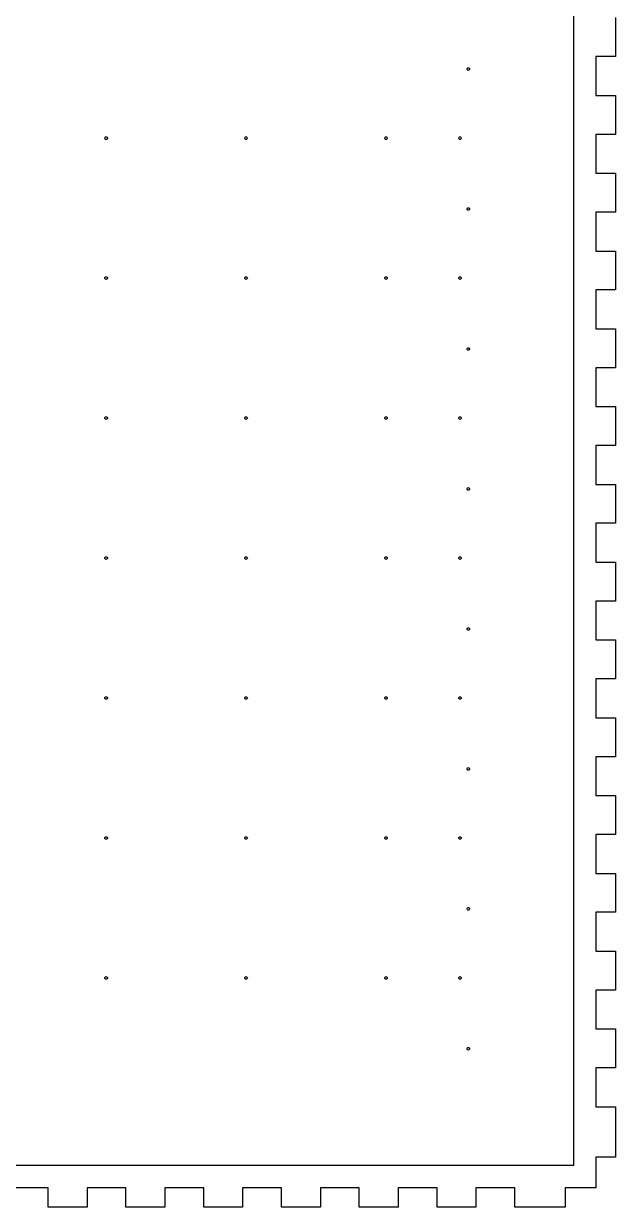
# Model space of a CAD drawing. Extents: x -1244 to 2756, y -1638 to 1362.
# Drawn here: x 1248.6 to 1431.2, y -640.9 to -275.8 of the extents above; entities that cross this region are included whole.
import ezdxf

# ---------------------------------------------------------------- set-up
doc = ezdxf.new("R2010")
doc.units = 0
doc.layers.add('Layer_1', color=7, linetype='CONTINUOUS')

msp = doc.modelspace()

# ---------------------------------------------------------------- linework, layer by layer
at = {"layer": 'Layer_1', "color": 7}
for points in [[(698.002527, 92.270025), (1418.335351, 92.270025), (1418.335351, -628.062779), (698.002527, -628.062779), (698.002527, 92.270025)], [(1386.226364, -289.756311), (1386.226364, -289.756311)], [(1274.466364, -311.07631), (1274.466364, -311.07631)], [(1317.646364, -311.07631), (1317.646364, -311.07631)], [(1360.826364, -311.07631), (1360.826364, -311.07631)], [(1360.826364, -311.076311), (1360.826364, -311.076311)], [(1383.686364, -311.07631), (1383.686364, -311.07631)], [(1386.226364, -332.936311), (1386.226364, -332.936311)], [(1274.466364, -354.25631), (1274.466364, -354.25631)], [(1317.646364, -354.25631), (1317.646364, -354.25631)], [(1360.826364, -354.25631), (1360.826364, -354.25631)], [(1360.826364, -354.256311), (1360.826364, -354.256311)], [(1383.686364, -354.25631), (1383.686364, -354.25631)], [(1386.226364, -376.116311), (1386.226364, -376.116311)], [(1274.466364, -397.43631), (1274.466364, -397.43631)], [(1317.646364, -397.43631), (1317.646364, -397.43631)], [(1360.826364, -397.43631), (1360.826364, -397.43631)], [(1360.826364, -397.436311), (1360.826364, -397.436311)], [(1383.686364, -397.43631), (1383.686364, -397.43631)], [(1386.226364, -419.296311), (1386.226364, -419.296311)], [(1274.466364, -440.616395), (1274.466364, -440.616395)], [(1317.646364, -440.616395), (1317.646364, -440.616395)], [(1360.826364, -440.616395), (1360.826364, -440.616395)], [(1360.826364, -440.616396), (1360.826364, -440.616396)], [(1383.686364, -440.616395), (1383.686364, -440.616395)], [(1386.226364, -462.476396), (1386.226364, -462.476396)], [(1274.466364, -483.796395), (1274.466364, -483.796395)], [(1317.646364, -483.796395), (1317.646364, -483.796395)], [(1360.826364, -483.796395), (1360.826364, -483.796395)], [(1360.826364, -483.796396), (1360.826364, -483.796396)], [(1383.686364, -483.796395), (1383.686364, -483.796395)], [(1386.226364, -505.656396), (1386.226364, -505.656396)], [(1274.466364, -526.976395), (1274.466364, -526.976395)], [(1317.646364, -526.976395), (1317.646364, -526.976395)], [(1360.826364, -526.976395), (1360.826364, -526.976395)], [(1360.826364, -526.976396), (1360.826364, -526.976396)], [(1383.686364, -526.976395), (1383.686364, -526.976395)], [(1386.226364, -548.836396), (1386.226364, -548.836396)], [(1274.466364, -570.156395), (1274.466364, -570.156395)], [(1317.646364, -570.156395), (1317.646364, -570.156395)], [(1360.826364, -570.156395), (1360.826364, -570.156395)], [(1360.826364, -570.156396), (1360.826364, -570.156396)], [(1383.686364, -570.156395), (1383.686364, -570.156395)], [(1386.226364, -592.016396), (1386.226364, -592.016396)]]:
    msp.add_lwpolyline(points, close=True, dxfattribs=at)
msp.add_lwpolyline([(1431.19935, -273.896383), (1431.19935, -285.896387), (1425.199306, -285.896387), (1425.199306, -297.896392), (1431.19935, -297.896392), (1431.19935, -309.896396), (1425.199306, -309.896396), (1425.199306, -321.896428), (1431.19935, -321.896428), (1431.19935, -333.896432), (1425.199306, -333.896432), (1425.199306, -345.896437), (1431.19935, -345.896437), (1431.19935, -357.896441), (1425.199306, -357.896441), (1425.199306, -369.896445), (1431.19935, -369.896445), (1431.19935, -381.896478), (1425.199306, -381.896478), (1425.199306, -393.896482), (1431.19935, -393.896482), (1431.19935, -405.896486), (1425.199306, -405.896486), (1425.199306, -417.89649), (1431.19935, -417.89649), (1431.19935, -429.896494), (1425.199306, -429.896494), (1425.199306, -441.896527), (1431.19935, -441.896527), (1431.19935, -453.896531), (1425.199306, -453.896531), (1425.199306, -465.896535), (1431.19935, -465.896535), (1431.19935, -477.89654), (1425.199306, -477.89654), (1425.199306, -489.896544), (1431.19935, -489.896544), (1431.19935, -501.896576), (1425.199306, -501.896576), (1425.199306, -513.89658), (1431.19935, -513.89658), (1431.19935, -525.896585), (1425.199306, -525.896585), (1425.199306, -537.896589), (1431.19935, -537.896589), (1431.19935, -549.896593), (1425.199306, -549.896593), (1425.199306, -561.896626), (1431.19935, -561.896626), (1431.19935, -573.89663), (1425.199306, -573.89663), (1425.199306, -585.896634), (1431.19935, -585.896634), (1431.19935, -597.896638), (1425.199306, -597.896638), (1425.199306, -609.896642), (1431.19935, -609.896642), (1431.19935, -625.411668), (1425.199306, -625.411668), (1425.199306, -634.926677), (1415.684184, -634.926677), (1415.684184, -640.926694), (1400.169299, -640.926694), (1400.169299, -634.926677), (1388.16921, -634.926677), (1388.16921, -640.926694), (1376.169121, -640.926694), (1376.169121, -634.926677), (1364.169315, -634.926677), (1364.169315, -640.926694), (1352.169226, -640.926694), (1352.169226, -634.926677), (1340.169137, -634.926677), (1340.169137, -640.926694), (1328.169048, -640.926694), (1328.169048, -634.926677), (1316.169241, -634.926677), (1316.169241, -640.926694), (1304.169152, -640.926694), (1304.169152, -634.926677), (1292.169064, -634.926677), (1292.169064, -640.926694), (1280.169257, -640.926694), (1280.169257, -634.926677), (1268.169168, -634.926677), (1268.169168, -640.926694), (1256.169079, -640.926694), (1256.169079, -634.926677), (1244.16899, -634.926677)], dxfattribs=at)
for points in [[(1385.431514, -289.756311), (1385.431513, -289.650907), (1385.473385, -289.54982), (1385.547916, -289.475289)], [(1385.547916, -290.037334), (1385.473385, -289.962802), (1385.431513, -289.861715), (1385.431514, -289.756311)], [(1385.547916, -289.475289), (1385.622448, -289.400757), (1385.723535, -289.358885), (1385.828939, -289.358886)], [(1385.828939, -290.153736), (1385.723535, -290.153737), (1385.622448, -290.111865), (1385.547916, -290.037334)], [(1385.828939, -289.358886), (1385.934343, -289.358885), (1386.03543, -289.400757), (1386.109961, -289.475289)], [(1386.109961, -290.037334), (1386.03543, -290.111865), (1385.934343, -290.153737), (1385.828939, -290.153736)], [(1386.109961, -289.475289), (1386.184493, -289.54982), (1386.226365, -289.650907), (1386.226364, -289.756311)], [(1386.226364, -289.756311), (1386.226365, -289.861715), (1386.184493, -289.962802), (1386.109961, -290.037334)], [(1273.671514, -311.07631), (1273.671513, -310.970907), (1273.713385, -310.86982), (1273.787916, -310.795288)], [(1273.787916, -311.357333), (1273.713385, -311.282801), (1273.671513, -311.181714), (1273.671514, -311.07631)], [(1273.787916, -310.795288), (1273.862448, -310.720756), (1273.963535, -310.678885), (1274.068939, -310.678885)], [(1274.068939, -311.473736), (1273.963535, -311.473736), (1273.862448, -311.431865), (1273.787916, -311.357333)], [(1274.068939, -310.678885), (1274.174343, -310.678885), (1274.27543, -310.720756), (1274.349961, -310.795288)], [(1274.349961, -311.357333), (1274.27543, -311.431865), (1274.174343, -311.473736), (1274.068939, -311.473736)], [(1274.349961, -310.795288), (1274.424493, -310.86982), (1274.466365, -310.970907), (1274.466364, -311.07631)], [(1274.466364, -311.07631), (1274.466365, -311.181714), (1274.424493, -311.282801), (1274.349961, -311.357333)], [(1316.851514, -311.07631), (1316.851513, -310.970907), (1316.893385, -310.86982), (1316.967916, -310.795288)], [(1316.967916, -311.357333), (1316.893385, -311.282801), (1316.851513, -311.181714), (1316.851514, -311.07631)], [(1316.967916, -310.795288), (1317.042448, -310.720756), (1317.143535, -310.678885), (1317.248939, -310.678885)], [(1317.248939, -311.473736), (1317.143535, -311.473736), (1317.042448, -311.431865), (1316.967916, -311.357333)], [(1317.248939, -310.678885), (1317.354343, -310.678885), (1317.45543, -310.720756), (1317.529961, -310.795288)], [(1317.529961, -311.357333), (1317.45543, -311.431865), (1317.354343, -311.473736), (1317.248939, -311.473736)], [(1317.529961, -310.795288), (1317.604493, -310.86982), (1317.646365, -310.970907), (1317.646364, -311.07631)], [(1317.646364, -311.07631), (1317.646365, -311.181714), (1317.604493, -311.282801), (1317.529961, -311.357333)], [(1360.031514, -311.07631), (1360.031513, -310.970907), (1360.073385, -310.86982), (1360.147916, -310.795288)], [(1360.031513, -311.076311), (1360.031513, -310.970907), (1360.073385, -310.86982), (1360.147916, -310.795288)], [(1360.147916, -311.357333), (1360.073385, -311.282801), (1360.031513, -311.181714), (1360.031514, -311.07631)], [(1360.147916, -311.357333), (1360.073385, -311.282802), (1360.031513, -311.181715), (1360.031513, -311.076311)], [(1360.147916, -310.795288), (1360.222448, -310.720756), (1360.323535, -310.678885), (1360.428939, -310.678885)], [(1360.147916, -310.795288), (1360.222448, -310.720757), (1360.323535, -310.678885), (1360.428939, -310.678886)], [(1360.428939, -311.473736), (1360.323535, -311.473736), (1360.222448, -311.431865), (1360.147916, -311.357333)], [(1360.428939, -311.473736), (1360.323535, -311.473737), (1360.222448, -311.431865), (1360.147916, -311.357333)], [(1360.428939, -310.678885), (1360.534343, -310.678885), (1360.63543, -310.720756), (1360.709961, -310.795288)], [(1360.428939, -310.678886), (1360.534343, -310.678885), (1360.635429, -310.720757), (1360.709961, -310.795288)], [(1360.709961, -311.357333), (1360.63543, -311.431865), (1360.534343, -311.473736), (1360.428939, -311.473736)], [(1360.709961, -311.357333), (1360.635429, -311.431865), (1360.534343, -311.473737), (1360.428939, -311.473736)], [(1360.709961, -310.795288), (1360.784493, -310.86982), (1360.826365, -310.970907), (1360.826364, -311.07631)], [(1360.709961, -310.795288), (1360.784493, -310.86982), (1360.826364, -310.970907), (1360.826364, -311.076311)], [(1360.826364, -311.07631), (1360.826365, -311.181714), (1360.784493, -311.282801), (1360.709961, -311.357333)], [(1360.826364, -311.076311), (1360.826364, -311.181715), (1360.784493, -311.282802), (1360.709961, -311.357333)], [(1382.891514, -311.07631), (1382.891513, -310.970907), (1382.933385, -310.86982), (1383.007916, -310.795288)], [(1383.007916, -311.357333), (1382.933385, -311.282801), (1382.891513, -311.181714), (1382.891514, -311.07631)], [(1383.007916, -310.795288), (1383.082448, -310.720756), (1383.183535, -310.678885), (1383.288939, -310.678885)], [(1383.288939, -311.473736), (1383.183535, -311.473736), (1383.082448, -311.431865), (1383.007916, -311.357333)], [(1383.288939, -310.678885), (1383.394343, -310.678885), (1383.49543, -310.720756), (1383.569961, -310.795288)], [(1383.569961, -311.357333), (1383.49543, -311.431865), (1383.394343, -311.473736), (1383.288939, -311.473736)], [(1383.569961, -310.795288), (1383.644493, -310.86982), (1383.686365, -310.970907), (1383.686364, -311.07631)], [(1383.686364, -311.07631), (1383.686365, -311.181714), (1383.644493, -311.282801), (1383.569961, -311.357333)], [(1385.431514, -332.936311), (1385.431513, -332.830907), (1385.473385, -332.72982), (1385.547916, -332.655289)], [(1385.547916, -333.217334), (1385.473385, -333.142802), (1385.431513, -333.041715), (1385.431514, -332.936311)], [(1385.547916, -332.655289), (1385.622448, -332.580757), (1385.723535, -332.538885), (1385.828939, -332.538886)], [(1385.828939, -333.333736), (1385.723535, -333.333737), (1385.622448, -333.291865), (1385.547916, -333.217334)], [(1385.828939, -332.538886), (1385.934343, -332.538885), (1386.03543, -332.580757), (1386.109961, -332.655289)], [(1386.109961, -333.217334), (1386.03543, -333.291865), (1385.934343, -333.333737), (1385.828939, -333.333736)], [(1386.109961, -332.655289), (1386.184493, -332.72982), (1386.226365, -332.830907), (1386.226364, -332.936311)], [(1386.226364, -332.936311), (1386.226365, -333.041715), (1386.184493, -333.142802), (1386.109961, -333.217334)], [(1273.671514, -354.25631), (1273.671513, -354.150907), (1273.713385, -354.04982), (1273.787916, -353.975288)], [(1273.787916, -353.975288), (1273.862448, -353.900756), (1273.963535, -353.858885), (1274.068939, -353.858885)], [(1274.068939, -353.858885), (1274.174343, -353.858885), (1274.27543, -353.900756), (1274.349961, -353.975288)], [(1274.349961, -353.975288), (1274.424493, -354.04982), (1274.466365, -354.150907), (1274.466364, -354.25631)], [(1316.851514, -354.25631), (1316.851513, -354.150907), (1316.893385, -354.04982), (1316.967916, -353.975288)], [(1316.967916, -353.975288), (1317.042448, -353.900756), (1317.143535, -353.858885), (1317.248939, -353.858885)], [(1317.248939, -353.858885), (1317.354343, -353.858885), (1317.45543, -353.900756), (1317.529961, -353.975288)], [(1317.529961, -353.975288), (1317.604493, -354.04982), (1317.646365, -354.150907), (1317.646364, -354.25631)], [(1360.031514, -354.25631), (1360.031513, -354.150907), (1360.073385, -354.04982), (1360.147916, -353.975288)], [(1360.031513, -354.256311), (1360.031513, -354.150907), (1360.073385, -354.04982), (1360.147916, -353.975288)], [(1360.147916, -353.975288), (1360.222448, -353.900756), (1360.323535, -353.858885), (1360.428939, -353.858885)], [(1360.147916, -353.975288), (1360.222448, -353.900757), (1360.323535, -353.858885), (1360.428939, -353.858886)], [(1360.428939, -353.858885), (1360.534343, -353.858885), (1360.63543, -353.900756), (1360.709961, -353.975288)], [(1360.428939, -353.858886), (1360.534343, -353.858885), (1360.635429, -353.900757), (1360.709961, -353.975288)], [(1360.709961, -353.975288), (1360.784493, -354.04982), (1360.826365, -354.150907), (1360.826364, -354.25631)], [(1360.709961, -353.975288), (1360.784493, -354.04982), (1360.826364, -354.150907), (1360.826364, -354.256311)], [(1382.891514, -354.25631), (1382.891513, -354.150907), (1382.933385, -354.04982), (1383.007916, -353.975288)], [(1383.007916, -353.975288), (1383.082448, -353.900756), (1383.183535, -353.858885), (1383.288939, -353.858885)], [(1383.288939, -353.858885), (1383.394343, -353.858885), (1383.49543, -353.900756), (1383.569961, -353.975288)], [(1383.569961, -353.975288), (1383.644493, -354.04982), (1383.686365, -354.150907), (1383.686364, -354.25631)], [(1273.787916, -354.537333), (1273.713385, -354.462801), (1273.671513, -354.361714), (1273.671514, -354.25631)], [(1274.068939, -354.653736), (1273.963535, -354.653736), (1273.862448, -354.611865), (1273.787916, -354.537333)], [(1274.349961, -354.537333), (1274.27543, -354.611865), (1274.174343, -354.653736), (1274.068939, -354.653736)], [(1274.466364, -354.25631), (1274.466365, -354.361714), (1274.424493, -354.462801), (1274.349961, -354.537333)], [(1316.967916, -354.537333), (1316.893385, -354.462801), (1316.851513, -354.361714), (1316.851514, -354.25631)], [(1317.248939, -354.653736), (1317.143535, -354.653736), (1317.042448, -354.611865), (1316.967916, -354.537333)], [(1317.529961, -354.537333), (1317.45543, -354.611865), (1317.354343, -354.653736), (1317.248939, -354.653736)], [(1317.646364, -354.25631), (1317.646365, -354.361714), (1317.604493, -354.462801), (1317.529961, -354.537333)], [(1360.147916, -354.537333), (1360.073385, -354.462801), (1360.031513, -354.361714), (1360.031514, -354.25631)], [(1360.147916, -354.537333), (1360.073385, -354.462802), (1360.031513, -354.361715), (1360.031513, -354.256311)], [(1360.428939, -354.653736), (1360.323535, -354.653736), (1360.222448, -354.611865), (1360.147916, -354.537333)], [(1360.428939, -354.653736), (1360.323535, -354.653737), (1360.222448, -354.611865), (1360.147916, -354.537333)], [(1360.709961, -354.537333), (1360.63543, -354.611865), (1360.534343, -354.653736), (1360.428939, -354.653736)], [(1360.709961, -354.537333), (1360.635429, -354.611865), (1360.534343, -354.653737), (1360.428939, -354.653736)], [(1360.826364, -354.25631), (1360.826365, -354.361714), (1360.784493, -354.462801), (1360.709961, -354.537333)], [(1360.826364, -354.256311), (1360.826364, -354.361715), (1360.784493, -354.462802), (1360.709961, -354.537333)], [(1383.007916, -354.537333), (1382.933385, -354.462801), (1382.891513, -354.361714), (1382.891514, -354.25631)], [(1383.288939, -354.653736), (1383.183535, -354.653736), (1383.082448, -354.611865), (1383.007916, -354.537333)], [(1383.569961, -354.537333), (1383.49543, -354.611865), (1383.394343, -354.653736), (1383.288939, -354.653736)], [(1383.686364, -354.25631), (1383.686365, -354.361714), (1383.644493, -354.462801), (1383.569961, -354.537333)], [(1385.431514, -376.116311), (1385.431513, -376.010907), (1385.473385, -375.90982), (1385.547916, -375.835289)], [(1385.547916, -376.397334), (1385.473385, -376.322802), (1385.431513, -376.221715), (1385.431514, -376.116311)], [(1385.547916, -375.835289), (1385.622448, -375.760757), (1385.723535, -375.718885), (1385.828939, -375.718886)], [(1385.828939, -375.718886), (1385.934343, -375.718885), (1386.03543, -375.760757), (1386.109961, -375.835289)], [(1386.109961, -375.835289), (1386.184493, -375.90982), (1386.226365, -376.010907), (1386.226364, -376.116311)], [(1386.226364, -376.116311), (1386.226365, -376.221715), (1386.184493, -376.322802), (1386.109961, -376.397334)], [(1385.828939, -376.513736), (1385.723535, -376.513737), (1385.622448, -376.471865), (1385.547916, -376.397334)], [(1386.109961, -376.397334), (1386.03543, -376.471865), (1385.934343, -376.513737), (1385.828939, -376.513736)], [(1273.671514, -397.43631), (1273.671513, -397.330907), (1273.713385, -397.22982), (1273.787916, -397.155288)], [(1273.787916, -397.717333), (1273.713385, -397.642801), (1273.671513, -397.541714), (1273.671514, -397.43631)], [(1273.787916, -397.155288), (1273.862448, -397.080756), (1273.963535, -397.038885), (1274.068939, -397.038885)], [(1274.068939, -397.833736), (1273.963535, -397.833736), (1273.862448, -397.791865), (1273.787916, -397.717333)], [(1274.068939, -397.038885), (1274.174343, -397.038885), (1274.27543, -397.080756), (1274.349961, -397.155288)], [(1274.349961, -397.717333), (1274.27543, -397.791865), (1274.174343, -397.833736), (1274.068939, -397.833736)], [(1274.349961, -397.155288), (1274.424493, -397.22982), (1274.466365, -397.330907), (1274.466364, -397.43631)], [(1274.466364, -397.43631), (1274.466365, -397.541714), (1274.424493, -397.642801), (1274.349961, -397.717333)], [(1316.851514, -397.43631), (1316.851513, -397.330907), (1316.893385, -397.22982), (1316.967916, -397.155288)], [(1316.967916, -397.717333), (1316.893385, -397.642801), (1316.851513, -397.541714), (1316.851514, -397.43631)], [(1316.967916, -397.155288), (1317.042448, -397.080756), (1317.143535, -397.038885), (1317.248939, -397.038885)], [(1317.248939, -397.833736), (1317.143535, -397.833736), (1317.042448, -397.791865), (1316.967916, -397.717333)], [(1317.248939, -397.038885), (1317.354343, -397.038885), (1317.45543, -397.080756), (1317.529961, -397.155288)], [(1317.529961, -397.717333), (1317.45543, -397.791865), (1317.354343, -397.833736), (1317.248939, -397.833736)], [(1317.529961, -397.155288), (1317.604493, -397.22982), (1317.646365, -397.330907), (1317.646364, -397.43631)], [(1317.646364, -397.43631), (1317.646365, -397.541714), (1317.604493, -397.642801), (1317.529961, -397.717333)], [(1360.031514, -397.43631), (1360.031513, -397.330907), (1360.073385, -397.22982), (1360.147916, -397.155288)], [(1360.031513, -397.436311), (1360.031513, -397.330907), (1360.073385, -397.22982), (1360.147916, -397.155288)], [(1360.147916, -397.717333), (1360.073385, -397.642801), (1360.031513, -397.541714), (1360.031514, -397.43631)], [(1360.147916, -397.717333), (1360.073385, -397.642802), (1360.031513, -397.541715), (1360.031513, -397.436311)], [(1360.147916, -397.155288), (1360.222448, -397.080756), (1360.323535, -397.038885), (1360.428939, -397.038885)], [(1360.147916, -397.155288), (1360.222448, -397.080757), (1360.323535, -397.038885), (1360.428939, -397.038886)], [(1360.428939, -397.833736), (1360.323535, -397.833736), (1360.222448, -397.791865), (1360.147916, -397.717333)], [(1360.428939, -397.833736), (1360.323535, -397.833737), (1360.222448, -397.791865), (1360.147916, -397.717333)], [(1360.428939, -397.038885), (1360.534343, -397.038885), (1360.63543, -397.080756), (1360.709961, -397.155288)], [(1360.428939, -397.038886), (1360.534343, -397.038885), (1360.635429, -397.080757), (1360.709961, -397.155288)], [(1360.709961, -397.717333), (1360.63543, -397.791865), (1360.534343, -397.833736), (1360.428939, -397.833736)], [(1360.709961, -397.717333), (1360.635429, -397.791865), (1360.534343, -397.833737), (1360.428939, -397.833736)], [(1360.709961, -397.155288), (1360.784493, -397.22982), (1360.826365, -397.330907), (1360.826364, -397.43631)], [(1360.709961, -397.155288), (1360.784493, -397.22982), (1360.826364, -397.330907), (1360.826364, -397.436311)], [(1360.826364, -397.43631), (1360.826365, -397.541714), (1360.784493, -397.642801), (1360.709961, -397.717333)], [(1360.826364, -397.436311), (1360.826364, -397.541715), (1360.784493, -397.642802), (1360.709961, -397.717333)], [(1382.891514, -397.43631), (1382.891513, -397.330907), (1382.933385, -397.22982), (1383.007916, -397.155288)], [(1383.007916, -397.717333), (1382.933385, -397.642801), (1382.891513, -397.541714), (1382.891514, -397.43631)], [(1383.007916, -397.155288), (1383.082448, -397.080756), (1383.183535, -397.038885), (1383.288939, -397.038885)], [(1383.288939, -397.833736), (1383.183535, -397.833736), (1383.082448, -397.791865), (1383.007916, -397.717333)], [(1383.288939, -397.038885), (1383.394343, -397.038885), (1383.49543, -397.080756), (1383.569961, -397.155288)], [(1383.569961, -397.717333), (1383.49543, -397.791865), (1383.394343, -397.833736), (1383.288939, -397.833736)], [(1383.569961, -397.155288), (1383.644493, -397.22982), (1383.686365, -397.330907), (1383.686364, -397.43631)], [(1383.686364, -397.43631), (1383.686365, -397.541714), (1383.644493, -397.642801), (1383.569961, -397.717333)], [(1385.431514, -419.296311), (1385.431513, -419.190907), (1385.473385, -419.08982), (1385.547916, -419.015289)], [(1385.547916, -419.577334), (1385.473385, -419.502802), (1385.431513, -419.401715), (1385.431514, -419.296311)], [(1385.547916, -419.015289), (1385.622448, -418.940757), (1385.723535, -418.898885), (1385.828939, -418.898886)], [(1385.828939, -419.693736), (1385.723535, -419.693737), (1385.622448, -419.651865), (1385.547916, -419.577334)], [(1385.828939, -418.898886), (1385.934343, -418.898885), (1386.03543, -418.940757), (1386.109961, -419.015289)], [(1386.109961, -419.577334), (1386.03543, -419.651865), (1385.934343, -419.693737), (1385.828939, -419.693736)], [(1386.109961, -419.015289), (1386.184493, -419.08982), (1386.226365, -419.190907), (1386.226364, -419.296311)], [(1386.226364, -419.296311), (1386.226365, -419.401715), (1386.184493, -419.502802), (1386.109961, -419.577334)], [(1273.671514, -440.616395), (1273.671513, -440.510991), (1273.713385, -440.409904), (1273.787916, -440.335373)], [(1273.787916, -440.897418), (1273.713385, -440.822886), (1273.671513, -440.721799), (1273.671514, -440.616395)], [(1273.787916, -440.335373), (1273.862448, -440.260841), (1273.963535, -440.218969), (1274.068939, -440.21897)], [(1274.068939, -441.01382), (1273.963535, -441.013821), (1273.862448, -440.971949), (1273.787916, -440.897418)], [(1274.068939, -440.21897), (1274.174343, -440.218969), (1274.27543, -440.260841), (1274.349961, -440.335373)], [(1274.349961, -440.897418), (1274.27543, -440.971949), (1274.174343, -441.013821), (1274.068939, -441.01382)], [(1274.349961, -440.335373), (1274.424493, -440.409904), (1274.466365, -440.510991), (1274.466364, -440.616395)], [(1274.466364, -440.616395), (1274.466365, -440.721799), (1274.424493, -440.822886), (1274.349961, -440.897418)], [(1316.851514, -440.616395), (1316.851513, -440.510991), (1316.893385, -440.409904), (1316.967916, -440.335373)], [(1316.967916, -440.897418), (1316.893385, -440.822886), (1316.851513, -440.721799), (1316.851514, -440.616395)], [(1316.967916, -440.335373), (1317.042448, -440.260841), (1317.143535, -440.218969), (1317.248939, -440.21897)], [(1317.248939, -441.01382), (1317.143535, -441.013821), (1317.042448, -440.971949), (1316.967916, -440.897418)], [(1317.248939, -440.21897), (1317.354343, -440.218969), (1317.45543, -440.260841), (1317.529961, -440.335373)], [(1317.529961, -440.897418), (1317.45543, -440.971949), (1317.354343, -441.013821), (1317.248939, -441.01382)], [(1317.529961, -440.335373), (1317.604493, -440.409904), (1317.646365, -440.510991), (1317.646364, -440.616395)], [(1317.646364, -440.616395), (1317.646365, -440.721799), (1317.604493, -440.822886), (1317.529961, -440.897418)], [(1360.031514, -440.616395), (1360.031513, -440.510991), (1360.073385, -440.409904), (1360.147916, -440.335373)], [(1360.031513, -440.616396), (1360.031513, -440.510992), (1360.073385, -440.409905), (1360.147916, -440.335373)], [(1360.147916, -440.897418), (1360.073385, -440.822886), (1360.031513, -440.721799), (1360.031514, -440.616395)], [(1360.147916, -440.897418), (1360.073385, -440.822886), (1360.031513, -440.721799), (1360.031513, -440.616396)], [(1360.147916, -440.335373), (1360.222448, -440.260841), (1360.323535, -440.218969), (1360.428939, -440.21897)], [(1360.147916, -440.335373), (1360.222448, -440.260841), (1360.323535, -440.21897), (1360.428939, -440.21897)], [(1360.428939, -441.01382), (1360.323535, -441.013821), (1360.222448, -440.971949), (1360.147916, -440.897418)], [(1360.428939, -441.013821), (1360.323535, -441.013821), (1360.222448, -440.97195), (1360.147916, -440.897418)], [(1360.428939, -440.21897), (1360.534343, -440.218969), (1360.63543, -440.260841), (1360.709961, -440.335373)], [(1360.428939, -440.21897), (1360.534343, -440.21897), (1360.635429, -440.260841), (1360.709961, -440.335373)], [(1360.709961, -440.897418), (1360.63543, -440.971949), (1360.534343, -441.013821), (1360.428939, -441.01382)], [(1360.709961, -440.897418), (1360.635429, -440.97195), (1360.534343, -441.013821), (1360.428939, -441.013821)], [(1360.709961, -440.335373), (1360.784493, -440.409904), (1360.826365, -440.510991), (1360.826364, -440.616395)], [(1360.709961, -440.335373), (1360.784493, -440.409905), (1360.826364, -440.510992), (1360.826364, -440.616396)], [(1360.826364, -440.616395), (1360.826365, -440.721799), (1360.784493, -440.822886), (1360.709961, -440.897418)], [(1360.826364, -440.616396), (1360.826364, -440.721799), (1360.784493, -440.822886), (1360.709961, -440.897418)], [(1382.891514, -440.616395), (1382.891513, -440.510991), (1382.933385, -440.409904), (1383.007916, -440.335373)], [(1383.007916, -440.897418), (1382.933385, -440.822886), (1382.891513, -440.721799), (1382.891514, -440.616395)], [(1383.007916, -440.335373), (1383.082448, -440.260841), (1383.183535, -440.218969), (1383.288939, -440.21897)], [(1383.288939, -441.01382), (1383.183535, -441.013821), (1383.082448, -440.971949), (1383.007916, -440.897418)], [(1383.288939, -440.21897), (1383.394343, -440.218969), (1383.49543, -440.260841), (1383.569961, -440.335373)], [(1383.569961, -440.897418), (1383.49543, -440.971949), (1383.394343, -441.013821), (1383.288939, -441.01382)], [(1383.569961, -440.335373), (1383.644493, -440.409904), (1383.686365, -440.510991), (1383.686364, -440.616395)], [(1383.686364, -440.616395), (1383.686365, -440.721799), (1383.644493, -440.822886), (1383.569961, -440.897418)], [(1385.431514, -462.476396), (1385.431513, -462.370992), (1385.473385, -462.269905), (1385.547916, -462.195373)], [(1385.547916, -462.757418), (1385.473385, -462.682886), (1385.431513, -462.5818), (1385.431514, -462.476396)], [(1385.547916, -462.195373), (1385.622448, -462.120841), (1385.723535, -462.07897), (1385.828939, -462.07897)], [(1385.828939, -462.873821), (1385.723535, -462.873821), (1385.622448, -462.83195), (1385.547916, -462.757418)], [(1385.828939, -462.07897), (1385.934343, -462.07897), (1386.03543, -462.120841), (1386.109961, -462.195373)], [(1386.109961, -462.757418), (1386.03543, -462.83195), (1385.934343, -462.873821), (1385.828939, -462.873821)], [(1386.109961, -462.195373), (1386.184493, -462.269905), (1386.226365, -462.370992), (1386.226364, -462.476396)], [(1386.226364, -462.476396), (1386.226365, -462.5818), (1386.184493, -462.682886), (1386.109961, -462.757418)], [(1273.671514, -483.796395), (1273.671513, -483.690991), (1273.713385, -483.589904), (1273.787916, -483.515373)], [(1273.787916, -484.077418), (1273.713385, -484.002886), (1273.671513, -483.901799), (1273.671514, -483.796395)], [(1273.787916, -483.515373), (1273.862448, -483.440841), (1273.963535, -483.398969), (1274.068939, -483.39897)], [(1274.068939, -484.19382), (1273.963535, -484.193821), (1273.862448, -484.151949), (1273.787916, -484.077418)], [(1274.068939, -483.39897), (1274.174343, -483.398969), (1274.27543, -483.440841), (1274.349961, -483.515373)], [(1274.349961, -484.077418), (1274.27543, -484.151949), (1274.174343, -484.193821), (1274.068939, -484.19382)], [(1274.349961, -483.515373), (1274.424493, -483.589904), (1274.466365, -483.690991), (1274.466364, -483.796395)], [(1274.466364, -483.796395), (1274.466365, -483.901799), (1274.424493, -484.002886), (1274.349961, -484.077418)], [(1316.851514, -483.796395), (1316.851513, -483.690991), (1316.893385, -483.589904), (1316.967916, -483.515373)], [(1316.967916, -484.077418), (1316.893385, -484.002886), (1316.851513, -483.901799), (1316.851514, -483.796395)], [(1316.967916, -483.515373), (1317.042448, -483.440841), (1317.143535, -483.398969), (1317.248939, -483.39897)], [(1317.248939, -484.19382), (1317.143535, -484.193821), (1317.042448, -484.151949), (1316.967916, -484.077418)], [(1317.248939, -483.39897), (1317.354343, -483.398969), (1317.45543, -483.440841), (1317.529961, -483.515373)], [(1317.529961, -484.077418), (1317.45543, -484.151949), (1317.354343, -484.193821), (1317.248939, -484.19382)], [(1317.529961, -483.515373), (1317.604493, -483.589904), (1317.646365, -483.690991), (1317.646364, -483.796395)], [(1317.646364, -483.796395), (1317.646365, -483.901799), (1317.604493, -484.002886), (1317.529961, -484.077418)], [(1360.031514, -483.796395), (1360.031513, -483.690991), (1360.073385, -483.589904), (1360.147916, -483.515373)], [(1360.031513, -483.796396), (1360.031513, -483.690992), (1360.073385, -483.589905), (1360.147916, -483.515373)], [(1360.147916, -484.077418), (1360.073385, -484.002886), (1360.031513, -483.901799), (1360.031514, -483.796395)], [(1360.147916, -484.077418), (1360.073385, -484.002886), (1360.031513, -483.901799), (1360.031513, -483.796396)], [(1360.147916, -483.515373), (1360.222448, -483.440841), (1360.323535, -483.398969), (1360.428939, -483.39897)], [(1360.147916, -483.515373), (1360.222448, -483.440841), (1360.323535, -483.39897), (1360.428939, -483.39897)], [(1360.428939, -484.19382), (1360.323535, -484.193821), (1360.222448, -484.151949), (1360.147916, -484.077418)], [(1360.428939, -484.193821), (1360.323535, -484.193821), (1360.222448, -484.15195), (1360.147916, -484.077418)], [(1360.428939, -483.39897), (1360.534343, -483.398969), (1360.63543, -483.440841), (1360.709961, -483.515373)], [(1360.428939, -483.39897), (1360.534343, -483.39897), (1360.635429, -483.440841), (1360.709961, -483.515373)], [(1360.709961, -484.077418), (1360.63543, -484.151949), (1360.534343, -484.193821), (1360.428939, -484.19382)], [(1360.709961, -484.077418), (1360.635429, -484.15195), (1360.534343, -484.193821), (1360.428939, -484.193821)], [(1360.709961, -483.515373), (1360.784493, -483.589904), (1360.826365, -483.690991), (1360.826364, -483.796395)], [(1360.709961, -483.515373), (1360.784493, -483.589905), (1360.826364, -483.690992), (1360.826364, -483.796396)], [(1360.826364, -483.796395), (1360.826365, -483.901799), (1360.784493, -484.002886), (1360.709961, -484.077418)], [(1360.826364, -483.796396), (1360.826364, -483.901799), (1360.784493, -484.002886), (1360.709961, -484.077418)], [(1382.891514, -483.796395), (1382.891513, -483.690991), (1382.933385, -483.589904), (1383.007916, -483.515373)], [(1383.007916, -484.077418), (1382.933385, -484.002886), (1382.891513, -483.901799), (1382.891514, -483.796395)], [(1383.007916, -483.515373), (1383.082448, -483.440841), (1383.183535, -483.398969), (1383.288939, -483.39897)], [(1383.288939, -484.19382), (1383.183535, -484.193821), (1383.082448, -484.151949), (1383.007916, -484.077418)], [(1383.288939, -483.39897), (1383.394343, -483.398969), (1383.49543, -483.440841), (1383.569961, -483.515373)], [(1383.569961, -484.077418), (1383.49543, -484.151949), (1383.394343, -484.193821), (1383.288939, -484.19382)], [(1383.569961, -483.515373), (1383.644493, -483.589904), (1383.686365, -483.690991), (1383.686364, -483.796395)], [(1383.686364, -483.796395), (1383.686365, -483.901799), (1383.644493, -484.002886), (1383.569961, -484.077418)], [(1385.431514, -505.656396), (1385.431513, -505.550992), (1385.473385, -505.449905), (1385.547916, -505.375373)], [(1385.547916, -505.937418), (1385.473385, -505.862886), (1385.431513, -505.7618), (1385.431514, -505.656396)], [(1385.547916, -505.375373), (1385.622448, -505.300841), (1385.723535, -505.25897), (1385.828939, -505.25897)], [(1385.828939, -506.053821), (1385.723535, -506.053821), (1385.622448, -506.01195), (1385.547916, -505.937418)], [(1385.828939, -505.25897), (1385.934343, -505.25897), (1386.03543, -505.300841), (1386.109961, -505.375373)], [(1386.109961, -505.937418), (1386.03543, -506.01195), (1385.934343, -506.053821), (1385.828939, -506.053821)], [(1386.109961, -505.375373), (1386.184493, -505.449905), (1386.226365, -505.550992), (1386.226364, -505.656396)], [(1386.226364, -505.656396), (1386.226365, -505.7618), (1386.184493, -505.862886), (1386.109961, -505.937418)], [(1273.671514, -526.976395), (1273.671513, -526.870991), (1273.713385, -526.769904), (1273.787916, -526.695373)], [(1273.787916, -527.257418), (1273.713385, -527.182886), (1273.671513, -527.081799), (1273.671514, -526.976395)], [(1273.787916, -526.695373), (1273.862448, -526.620841), (1273.963535, -526.578969), (1274.068939, -526.57897)], [(1274.068939, -527.37382), (1273.963535, -527.373821), (1273.862448, -527.331949), (1273.787916, -527.257418)], [(1274.068939, -526.57897), (1274.174343, -526.578969), (1274.27543, -526.620841), (1274.349961, -526.695373)], [(1274.349961, -527.257418), (1274.27543, -527.331949), (1274.174343, -527.373821), (1274.068939, -527.37382)], [(1274.349961, -526.695373), (1274.424493, -526.769904), (1274.466365, -526.870991), (1274.466364, -526.976395)], [(1274.466364, -526.976395), (1274.466365, -527.081799), (1274.424493, -527.182886), (1274.349961, -527.257418)], [(1316.851514, -526.976395), (1316.851513, -526.870991), (1316.893385, -526.769904), (1316.967916, -526.695373)], [(1316.967916, -527.257418), (1316.893385, -527.182886), (1316.851513, -527.081799), (1316.851514, -526.976395)], [(1316.967916, -526.695373), (1317.042448, -526.620841), (1317.143535, -526.578969), (1317.248939, -526.57897)], [(1317.248939, -527.37382), (1317.143535, -527.373821), (1317.042448, -527.331949), (1316.967916, -527.257418)], [(1317.248939, -526.57897), (1317.354343, -526.578969), (1317.45543, -526.620841), (1317.529961, -526.695373)], [(1317.529961, -527.257418), (1317.45543, -527.331949), (1317.354343, -527.373821), (1317.248939, -527.37382)], [(1317.529961, -526.695373), (1317.604493, -526.769904), (1317.646365, -526.870991), (1317.646364, -526.976395)], [(1317.646364, -526.976395), (1317.646365, -527.081799), (1317.604493, -527.182886), (1317.529961, -527.257418)], [(1360.031514, -526.976395), (1360.031513, -526.870991), (1360.073385, -526.769904), (1360.147916, -526.695373)], [(1360.031513, -526.976396), (1360.031513, -526.870992), (1360.073385, -526.769905), (1360.147916, -526.695373)], [(1360.147916, -527.257418), (1360.073385, -527.182886), (1360.031513, -527.081799), (1360.031514, -526.976395)], [(1360.147916, -527.257418), (1360.073385, -527.182886), (1360.031513, -527.081799), (1360.031513, -526.976396)], [(1360.147916, -526.695373), (1360.222448, -526.620841), (1360.323535, -526.578969), (1360.428939, -526.57897)], [(1360.147916, -526.695373), (1360.222448, -526.620841), (1360.323535, -526.57897), (1360.428939, -526.57897)], [(1360.428939, -527.37382), (1360.323535, -527.373821), (1360.222448, -527.331949), (1360.147916, -527.257418)], [(1360.428939, -527.373821), (1360.323535, -527.373821), (1360.222448, -527.33195), (1360.147916, -527.257418)], [(1360.428939, -526.57897), (1360.534343, -526.578969), (1360.63543, -526.620841), (1360.709961, -526.695373)], [(1360.428939, -526.57897), (1360.534343, -526.57897), (1360.635429, -526.620841), (1360.709961, -526.695373)], [(1360.709961, -527.257418), (1360.63543, -527.331949), (1360.534343, -527.373821), (1360.428939, -527.37382)], [(1360.709961, -527.257418), (1360.635429, -527.33195), (1360.534343, -527.373821), (1360.428939, -527.373821)], [(1360.709961, -526.695373), (1360.784493, -526.769904), (1360.826365, -526.870991), (1360.826364, -526.976395)], [(1360.709961, -526.695373), (1360.784493, -526.769905), (1360.826364, -526.870992), (1360.826364, -526.976396)], [(1360.826364, -526.976395), (1360.826365, -527.081799), (1360.784493, -527.182886), (1360.709961, -527.257418)], [(1360.826364, -526.976396), (1360.826364, -527.081799), (1360.784493, -527.182886), (1360.709961, -527.257418)], [(1382.891514, -526.976395), (1382.891513, -526.870991), (1382.933385, -526.769904), (1383.007916, -526.695373)], [(1383.007916, -527.257418), (1382.933385, -527.182886), (1382.891513, -527.081799), (1382.891514, -526.976395)], [(1383.007916, -526.695373), (1383.082448, -526.620841), (1383.183535, -526.578969), (1383.288939, -526.57897)], [(1383.288939, -527.37382), (1383.183535, -527.373821), (1383.082448, -527.331949), (1383.007916, -527.257418)], [(1383.288939, -526.57897), (1383.394343, -526.578969), (1383.49543, -526.620841), (1383.569961, -526.695373)], [(1383.569961, -527.257418), (1383.49543, -527.331949), (1383.394343, -527.373821), (1383.288939, -527.37382)], [(1383.569961, -526.695373), (1383.644493, -526.769904), (1383.686365, -526.870991), (1383.686364, -526.976395)], [(1383.686364, -526.976395), (1383.686365, -527.081799), (1383.644493, -527.182886), (1383.569961, -527.257418)], [(1385.431514, -548.836396), (1385.431513, -548.730992), (1385.473385, -548.629905), (1385.547916, -548.555373)], [(1385.547916, -549.117418), (1385.473385, -549.042886), (1385.431513, -548.9418), (1385.431514, -548.836396)], [(1385.547916, -548.555373), (1385.622448, -548.480841), (1385.723535, -548.43897), (1385.828939, -548.43897)], [(1385.828939, -549.233821), (1385.723535, -549.233821), (1385.622448, -549.19195), (1385.547916, -549.117418)], [(1385.828939, -548.43897), (1385.934343, -548.43897), (1386.03543, -548.480841), (1386.109961, -548.555373)], [(1386.109961, -549.117418), (1386.03543, -549.19195), (1385.934343, -549.233821), (1385.828939, -549.233821)], [(1386.109961, -548.555373), (1386.184493, -548.629905), (1386.226365, -548.730992), (1386.226364, -548.836396)], [(1386.226364, -548.836396), (1386.226365, -548.9418), (1386.184493, -549.042886), (1386.109961, -549.117418)], [(1273.671514, -570.156395), (1273.671513, -570.050991), (1273.713385, -569.949904), (1273.787916, -569.875373)], [(1273.787916, -570.437418), (1273.713385, -570.362886), (1273.671513, -570.261799), (1273.671514, -570.156395)], [(1273.787916, -569.875373), (1273.862448, -569.800841), (1273.963535, -569.758969), (1274.068939, -569.75897)], [(1274.068939, -570.55382), (1273.963535, -570.553821), (1273.862448, -570.511949), (1273.787916, -570.437418)], [(1274.068939, -569.75897), (1274.174343, -569.758969), (1274.27543, -569.800841), (1274.349961, -569.875373)], [(1274.349961, -570.437418), (1274.27543, -570.511949), (1274.174343, -570.553821), (1274.068939, -570.55382)], [(1274.349961, -569.875373), (1274.424493, -569.949904), (1274.466365, -570.050991), (1274.466364, -570.156395)], [(1274.466364, -570.156395), (1274.466365, -570.261799), (1274.424493, -570.362886), (1274.349961, -570.437418)], [(1316.851514, -570.156395), (1316.851513, -570.050991), (1316.893385, -569.949904), (1316.967916, -569.875373)], [(1316.967916, -570.437418), (1316.893385, -570.362886), (1316.851513, -570.261799), (1316.851514, -570.156395)], [(1316.967916, -569.875373), (1317.042448, -569.800841), (1317.143535, -569.758969), (1317.248939, -569.75897)], [(1317.248939, -570.55382), (1317.143535, -570.553821), (1317.042448, -570.511949), (1316.967916, -570.437418)], [(1317.248939, -569.75897), (1317.354343, -569.758969), (1317.45543, -569.800841), (1317.529961, -569.875373)], [(1317.529961, -570.437418), (1317.45543, -570.511949), (1317.354343, -570.553821), (1317.248939, -570.55382)], [(1317.529961, -569.875373), (1317.604493, -569.949904), (1317.646365, -570.050991), (1317.646364, -570.156395)], [(1317.646364, -570.156395), (1317.646365, -570.261799), (1317.604493, -570.362886), (1317.529961, -570.437418)], [(1360.031514, -570.156395), (1360.031513, -570.050991), (1360.073385, -569.949904), (1360.147916, -569.875373)], [(1360.031513, -570.156396), (1360.031513, -570.050992), (1360.073385, -569.949905), (1360.147916, -569.875373)], [(1360.147916, -570.437418), (1360.073385, -570.362886), (1360.031513, -570.261799), (1360.031514, -570.156395)], [(1360.147916, -570.437418), (1360.073385, -570.362886), (1360.031513, -570.261799), (1360.031513, -570.156396)], [(1360.147916, -569.875373), (1360.222448, -569.800841), (1360.323535, -569.758969), (1360.428939, -569.75897)], [(1360.147916, -569.875373), (1360.222448, -569.800841), (1360.323535, -569.75897), (1360.428939, -569.75897)], [(1360.428939, -570.55382), (1360.323535, -570.553821), (1360.222448, -570.511949), (1360.147916, -570.437418)], [(1360.428939, -570.553821), (1360.323535, -570.553821), (1360.222448, -570.51195), (1360.147916, -570.437418)], [(1360.428939, -569.75897), (1360.534343, -569.758969), (1360.63543, -569.800841), (1360.709961, -569.875373)], [(1360.428939, -569.75897), (1360.534343, -569.75897), (1360.635429, -569.800841), (1360.709961, -569.875373)], [(1360.709961, -570.437418), (1360.63543, -570.511949), (1360.534343, -570.553821), (1360.428939, -570.55382)], [(1360.709961, -570.437418), (1360.635429, -570.51195), (1360.534343, -570.553821), (1360.428939, -570.553821)], [(1360.709961, -569.875373), (1360.784493, -569.949904), (1360.826365, -570.050991), (1360.826364, -570.156395)], [(1360.709961, -569.875373), (1360.784493, -569.949905), (1360.826364, -570.050992), (1360.826364, -570.156396)], [(1360.826364, -570.156395), (1360.826365, -570.261799), (1360.784493, -570.362886), (1360.709961, -570.437418)], [(1360.826364, -570.156396), (1360.826364, -570.261799), (1360.784493, -570.362886), (1360.709961, -570.437418)], [(1382.891514, -570.156395), (1382.891513, -570.050991), (1382.933385, -569.949904), (1383.007916, -569.875373)], [(1383.007916, -570.437418), (1382.933385, -570.362886), (1382.891513, -570.261799), (1382.891514, -570.156395)], [(1383.007916, -569.875373), (1383.082448, -569.800841), (1383.183535, -569.758969), (1383.288939, -569.75897)], [(1383.288939, -570.55382), (1383.183535, -570.553821), (1383.082448, -570.511949), (1383.007916, -570.437418)], [(1383.288939, -569.75897), (1383.394343, -569.758969), (1383.49543, -569.800841), (1383.569961, -569.875373)], [(1383.569961, -570.437418), (1383.49543, -570.511949), (1383.394343, -570.553821), (1383.288939, -570.55382)], [(1383.569961, -569.875373), (1383.644493, -569.949904), (1383.686365, -570.050991), (1383.686364, -570.156395)], [(1383.686364, -570.156395), (1383.686365, -570.261799), (1383.644493, -570.362886), (1383.569961, -570.437418)], [(1385.431514, -592.016396), (1385.431513, -591.910992), (1385.473385, -591.809905), (1385.547916, -591.735373)], [(1385.547916, -592.297418), (1385.473385, -592.222886), (1385.431513, -592.1218), (1385.431514, -592.016396)], [(1385.547916, -591.735373), (1385.622448, -591.660841), (1385.723535, -591.61897), (1385.828939, -591.61897)], [(1385.828939, -592.413821), (1385.723535, -592.413821), (1385.622448, -592.37195), (1385.547916, -592.297418)], [(1385.828939, -591.61897), (1385.934343, -591.61897), (1386.03543, -591.660841), (1386.109961, -591.735373)], [(1386.109961, -592.297418), (1386.03543, -592.37195), (1385.934343, -592.413821), (1385.828939, -592.413821)], [(1386.109961, -591.735373), (1386.184493, -591.809905), (1386.226365, -591.910992), (1386.226364, -592.016396)], [(1386.226364, -592.016396), (1386.226365, -592.1218), (1386.184493, -592.222886), (1386.109961, -592.297418)]]:
    msp.add_open_spline(points, degree=3, dxfattribs=at)

doc.saveas('drawing.dxf')
